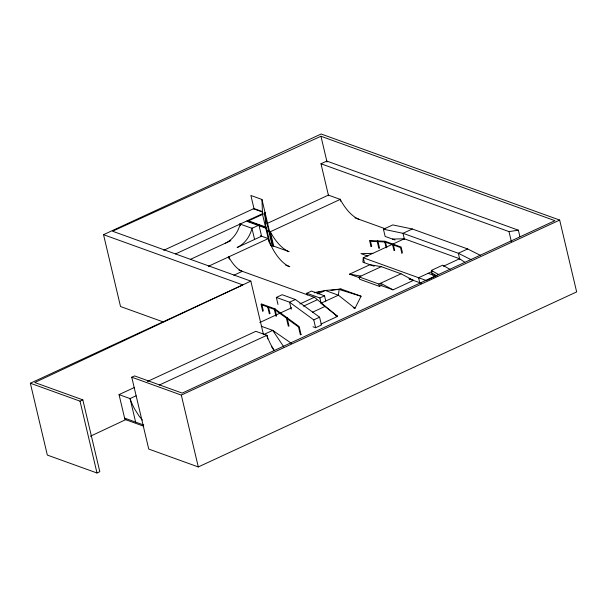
<?xml version="1.0" encoding="UTF-8"?>
<svg xmlns="http://www.w3.org/2000/svg" width="607" height="607" viewBox="0 0 607 607"><rect width="100%" height="100%" fill="white"/><g stroke="black" fill="none" stroke-linecap="round" stroke-linejoin="round"><path stroke-width="0.91" d="M129.898 398.488L130.08 398.814M130.232 398.738L130.073 398.367M268.074 238.475L268.256 238.839M266.693 335.223L266.868 335.534M270.138 231.646L270.32 231.988M340.079 199.308L340.261 199.635M340.413 199.559L340.239 199.172M369.655 240.691L370.953 246.305L371.651 246.169M370.422 241.07L371.651 246.154M301.049 334.563L300.366 334.738L301.034 334.518L299.168 326.581L274.834 308.788M370.953 246.29L371.636 246.123M353.244 307.711L354.981 308.333L361.074 296.246L341.058 289.031L330.914 290.434M267.71 306.725L268.324 306.573M268.324 306.732L267.755 306.846M274.326 309.107L274.941 308.963L276.663 316.065M274.933 309.115L274.372 309.236M286.421 317.954L287.035 317.81M287.058 317.939L286.474 318.083M377.213 241.267L377.827 241.116M377.85 241.252L377.288 241.396M392.608 244.484L393.222 244.34M393.215 244.492L392.653 244.613M263.461 334.54L250.828 281.117L34.774 382.516L82.825 399.846L99.806 471.692L96.999 472.997L47.331 455.075L30.35 383.229L242.838 284.933L103.531 234.674L120.52 306.52L163.108 321.885M90.344 436.251L126.347 419.354M103.531 234.674L321.141 134.003L559.669 220.068L576.65 291.906L198.299 466.942L148.738 449.059L131.749 377.213L134.564 375.915L182.214 393.101L554.927 220.675L320.944 136.256L112.538 231.221L250.828 281.117M328.546 195.773L320.982 163.769L326.809 161.075L518.37 230.19L519.88 236.593M163.753 250.274L253.976 208.535L262.482 211.608M175.613 253.901L262.474 213.71M247.261 221.472L265.191 213.178L265.767 228.149L247.261 221.472L247.11 220.819L265.616 227.496L266.2 227.23L270.244 244.333M266.981 223.535L328.395 195.12L340.246 199.4A32.846 14.917 65.2 0 0 359.048 219.324M190.386 259.379L230.812 240.675M208.345 266.314L268.241 238.604A30.289 13.756 65.2 0 0 289.782 266.685L285.707 265.213M270.623 245.494L272.907 245.835L261.951 199.468L250.888 195.477L253.976 208.535M233.816 275.259L242.314 271.329A23.574 10.706 65.2 0 1 228.74 256.875L229.15 258.612M395.051 239.993L385.134 236.419L383.434 229.234L392.759 224.916L412.335 228.991L467.64 248.946L480.312 255.312M412.335 228.991L403.01 233.308L383.434 229.234M278.006 304.479L276.337 297.422L282.164 294.729L295.389 299.501L319.593 317.195L321.444 325.026L315.617 327.727L312.992 326.778M464.848 262.307L459.613 258.749L404.3 238.794L363.274 257.778L362.865 262.171L374.193 266.245M307.225 294.987L306.808 293.249L311.474 291.087L324.533 295.799L325.769 301.026M359.739 277.831L349.564 274.152L369.959 264.713L381.272 266.655L401.03 273.787L413.435 280.388L393.033 289.827L381.188 285.578L380.627 283.226L393.033 289.827M295.389 299.501L289.562 302.195L276.337 297.422M30.35 383.229L80.01 401.151L82.825 399.846M317.84 293.94L325.337 290.472L341.058 289.031M259.811 322.499L291.663 307.764M299.82 303.993L314.411 297.24L337.613 316.368L320.944 324.077M381.993 285.207L379.436 286.39L359.685 279.258L359.132 276.913L381.279 266.663M306.808 293.249L319.866 297.961L324.533 295.799M303.462 306.156L316.786 299.995M143.647 426.182L124.913 419.422L119.04 394.603L134.526 387.441M147.433 381.469L255.835 331.323L266.852 335.299A30.244 13.741 65.2 0 0 271.261 345.444L274.174 350.322M263.461 334.662L272.718 330.383L291.497 343.395M312.385 312.271L324.874 306.497M136.082 395.794L130.057 398.579L119.04 394.603M159.315 385.05L266.852 335.299L267.71 338.911M359.132 276.913L378.882 284.038L401.03 273.787M291.231 309.251L289.562 302.195L313.766 319.889L319.593 317.195M467.64 248.946L458.315 253.263L403.01 233.308L404.444 239.401M432.852 275.123L431.759 272.938L431.372 270.403L442.685 265.168L450.068 269.417M432.26 271.405L418.58 277.733L419.756 282.695M443.368 266.261L459.613 258.749M427.04 280.123L435.803 276.071L428.14 273.309M131.749 377.213L181.311 395.096L559.669 220.068M314.297 292.635L325.337 290.472L338.395 295.184L354.981 308.333M320.982 163.769L509 231.608L518.37 230.19M314.305 292.741L316.156 292.483M318 292.225L319.843 291.967M392.441 239.052L404.3 238.794M372.827 253.354L360.968 253.612L367.918 256.124M384.785 241.768L385.354 241.609L386.818 247.633M369.906 240.516L385.028 241.26M370.171 241.252L385.013 241.981L400.529 247.588L401.933 253.567M349.564 274.152L360.884 276.102M385.324 241.487L384.717 241.624L386.12 247.8M361.074 296.246L339.116 289.471L338.395 295.184L320.913 303.272L337.492 316.422L335.762 315.799M409.201 278.871L413.435 280.388M354.958 217.852L385.255 228.778M385.126 241.275L401.106 247.041L402.418 252.474M253.392 208.808L262.755 212.184M426.243 280.495L363.274 257.778L364.443 262.74M247.694 220.553L266.2 227.23M409.05 278.833L421.455 283.31M266.921 230.531L270.305 231.753A32.846 14.917 65.2 0 0 289.107 251.685L270.312 244.902M225.258 243.248A25.206 20.486 -70.2 0 0 240.114 224.059L251.966 228.331L258.961 225.098L261.587 236.199L237.109 247.527A25.206 20.486 -70.2 0 0 251.966 228.331L254.591 239.439M260.312 235.736L268.241 238.604M238.9 270.1L314.289 297.301M336.028 315.792L337.613 316.368M274.743 308.751L261.382 303.925M261.465 304.722L274.508 309.433M261.268 326.247L272.718 330.383L274.539 332.075M124.602 418.117L143.753 425.029M470.986 259.621L458.315 253.263L459.757 259.356M431.372 270.403L438.762 274.652M431.759 272.938L437.184 276.056M274.447 309.395L298.53 327.006L300.351 334.7M142.357 420.082L138.98 415.901L134.466 408.723A30.244 13.741 65.2 0 1 130.065 398.579L135.619 422.093M272.718 330.383L283.833 346.938M271.64 346.84L274.197 350.649M509 231.608L511.375 241.669M393.283 244.393L394.725 250.486M392.577 244.56L394.019 250.653M377.88 241.169L379.542 248.187M377.182 241.336L378.844 248.362M378.882 284.038L379.436 286.39M340.671 201.198L340.246 199.4L270.305 231.753L273.704 246.123M320.944 136.256L327.036 162.046M319.866 297.961L321.103 303.181M313.766 319.889L315.617 327.727M272.331 246.108L264.455 212.799L265.039 212.526L265.616 227.496M287.096 317.856L289.031 326.042M269.083 242.155L262.528 214.438L261.951 199.468M286.398 318.03L288.333 326.217M274.296 309.183L275.965 316.232M268.385 306.626L270.054 313.682M267.687 306.793L269.349 313.849M263.332 310.845L261.822 304.509M262.74 311.452L261.025 304.19M240.114 224.059L240.516 225.766M181.311 395.096L198.299 466.942M80.01 401.151L96.999 472.997M434.475 274.501L434.703 276.018M229.56 259.136A30.289 13.756 65.2 0 1 228.74 256.875M239.879 224.066L240.357 224.006L239.879 224.029M251.73 228.346L252.201 228.224L251.73 228.346"/></g></svg>
